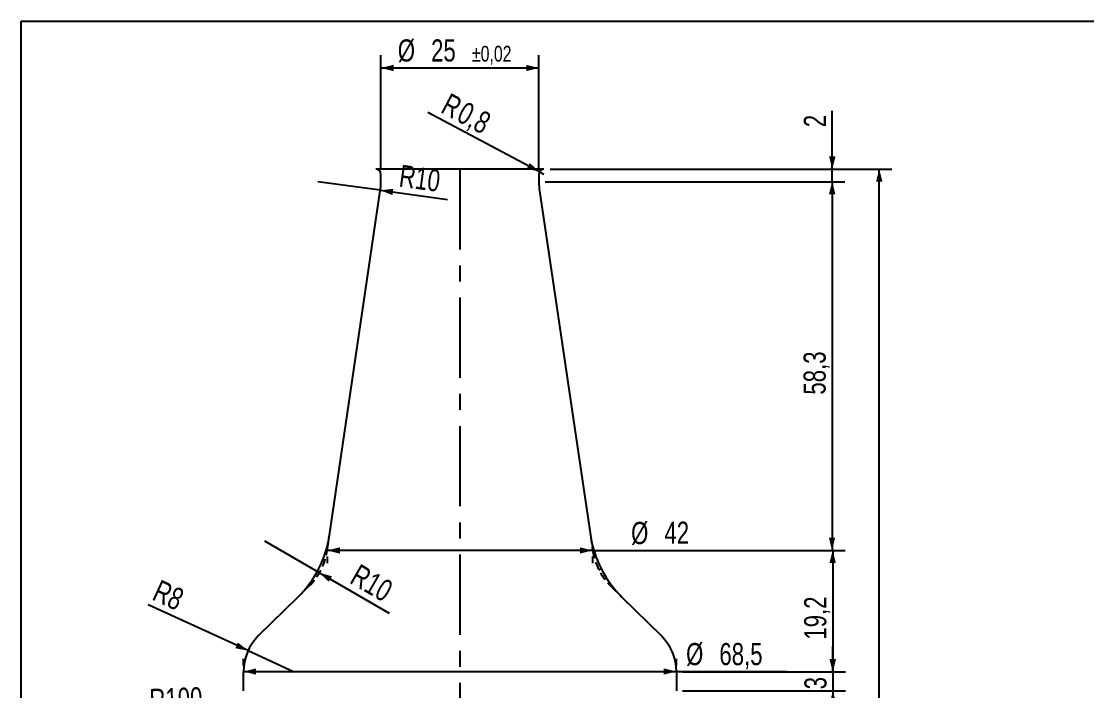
# Model space of a CAD drawing. Header units: millimetres. Extents: x -54 to 586, y 8 to 412.
# Drawn here: x 8 to 176.6, y 306.1 to 412 of the extents above; entities that cross this region are included whole.
import ezdxf

# ---------------------------------------------------------------- set-up
doc = ezdxf.new("R2010")
doc.units = ezdxf.units.MM
doc.linetypes.add('CENTERX2', pattern=[20.32, 12.7, -2.54, 2.54, -2.54])
doc.linetypes.add('HIDDEN', pattern=[1.905, 1.27, -0.635])
for name, color, linetype in [('CENTERLINE', 4, 'CENTERX2'), ('DIMENSIONS', 2, 'Continuous'), ('HIDDEN', 3, 'HIDDEN')]:
    doc.layers.add(name, color=color, linetype=linetype)
doc.layers.add('OUTLINE', color=7, linetype='Continuous', lineweight=25)
doc.styles.add('SLDTEXTSTYLE0', font='TXT', dxfattribs={"width": 0.75})
doc.dimstyles.new('SLDDIMSTYLE0', dxfattribs={"dimtxt": 3.5, "dimasz": 2, "dimexe": 0, "dimexo": 0.0625, "dimgap": 0.875, "dimtad": 1, "dimrnd": 1e-09, "dimzin": 12, "dimdsep": 46, "dimtxsty": 'SLDTEXTSTYLE0', "dimsah": 1, "dimcen": 0.09, "dimadec": 0, "dimazin": 3, "dimtfac": 1, "dimtofl": 0, "dimtmove": 0, "dimatfit": 3, "dimfxl": 0, "dimfrac": 2, "dimtolj": 1, "dimtzin": 12, "dimarcsym": 0})
doc.dimstyles.new('SLDDIMSTYLE1', dxfattribs={"dimtxt": 3.5, "dimasz": 2, "dimexe": 0, "dimexo": 0.0625, "dimgap": 0.875, "dimtad": 1, "dimrnd": 1e-09, "dimzin": 12, "dimdsep": 46, "dimtxsty": 'SLDTEXTSTYLE0', "dimsah": 1, "dimcen": 0, "dimadec": 0, "dimazin": 3, "dimtfac": 1, "dimtofl": 0, "dimtmove": 0, "dimatfit": 3, "dimfxl": 0, "dimfrac": 2, "dimtolj": 1, "dimtzin": 12, "dimarcsym": 0})
doc.dimstyles.new('SLDDIMSTYLE2', dxfattribs={"dimtxt": 3.5, "dimasz": 2, "dimexe": 0, "dimexo": 0.0625, "dimgap": 0.875, "dimtad": 1, "dimrnd": 1e-09, "dimzin": 12, "dimdsep": 46, "dimtxsty": 'SLDTEXTSTYLE0', "dimsah": 1, "dimcen": 0.09, "dimadec": 0, "dimazin": 3, "dimtol": 1, "dimtp": 0.02, "dimtm": 0.02, "dimtfac": 1, "dimtofl": 0, "dimtmove": 0, "dimatfit": 3, "dimfxl": 0, "dimfrac": 2, "dimtolj": 1, "dimarcsym": 0})
doc.dimstyles.new('SLDDIMSTYLE3', dxfattribs={"dimtxt": 3.5, "dimasz": 2, "dimexe": 0, "dimexo": 0.0625, "dimgap": 0.875, "dimtad": 1, "dimrnd": 1e-09, "dimdsep": 46, "dimtxsty": 'SLDTEXTSTYLE0', "dimsah": 1, "dimcen": 0, "dimadec": 0, "dimazin": 2, "dimtfac": 1, "dimtofl": 0, "dimtmove": 0, "dimatfit": 3, "dimfxl": 0, "dimfrac": 2, "dimtolj": 1, "dimtzin": 12, "dimarcsym": 0})
doc.dimstyles.new('SLDDIMSTYLE4', dxfattribs={"dimtxt": 3.5, "dimasz": 2, "dimexe": 0, "dimexo": 0.0625, "dimgap": 0.875, "dimtad": 1, "dimrnd": 1e-09, "dimzin": 12, "dimdsep": 46, "dimtxsty": 'SLDTEXTSTYLE0', "dimsah": 1, "dimcen": 0.09, "dimadec": 0, "dimazin": 3, "dimtol": 1, "dimtp": 0.05, "dimtm": 0.05, "dimtfac": 1, "dimtofl": 0, "dimtmove": 0, "dimatfit": 3, "dimfxl": 0, "dimfrac": 2, "dimtolj": 1, "dimarcsym": 0})
doc.dimstyles.new('SLDDIMSTYLE6', dxfattribs={"dimtxt": 3.5, "dimasz": 2, "dimexe": 0, "dimexo": 0.0625, "dimgap": 0.875, "dimtad": 1, "dimrnd": 1e-09, "dimzin": 12, "dimdsep": 46, "dimtxsty": 'SLDTEXTSTYLE0', "dimsah": 1, "dimcen": 0.09, "dimadec": 0, "dimazin": 3, "dimtfac": 1, "dimtmove": 0, "dimatfit": 0, "dimfxl": 0, "dimfrac": 2, "dimtolj": 1, "dimtzin": 12, "dimarcsym": 0})
doc.dimstyles.new('SLDDIMSTYLE7', dxfattribs={"dimtxt": 3.5, "dimasz": 2, "dimexe": 0, "dimexo": 0.0625, "dimgap": 0.875, "dimtad": 1, "dimrnd": 1e-09, "dimzin": 12, "dimdsep": 46, "dimtxsty": 'SLDTEXTSTYLE0', "dimsah": 1, "dimcen": 0, "dimadec": 0, "dimazin": 3, "dimtfac": 1, "dimtofl": 0, "dimtmove": 0, "dimatfit": 3, "dimfxl": 0, "dimfrac": 2, "dimtolj": 1, "dimtzin": 12, "dimarcsym": 0})
doc.dimstyles.new('SLDDIMSTYLE9', dxfattribs={"dimtxt": 3.5, "dimasz": 2, "dimexe": 0, "dimexo": 0.0625, "dimgap": 0.875, "dimtad": 1, "dimrnd": 1e-09, "dimzin": 12, "dimdsep": 46, "dimtxsty": 'SLDTEXTSTYLE0', "dimsah": 1, "dimcen": 0, "dimadec": 0, "dimazin": 3, "dimtfac": 1, "dimtofl": 0, "dimtmove": 0, "dimatfit": 3, "dimfxl": 0, "dimfrac": 2, "dimtolj": 1, "dimtzin": 12, "dimarcsym": 0})

# ---------------------------------------------------------------- blocks, each defined once
blk = doc.blocks.new('_D')
at = {"layer": 'DIMENSIONS'}
for p, q in [((90.91, 386.62), (138.3, 386.62)), ((136.3, 386.62), (136.3, 328.32)), ((99.41, 328.32), (138.3, 328.32))]:
    blk.add_line(p, q, dxfattribs=at)
for points in [[(136.3, 386.62), (135.8, 384.62), (136.8, 384.62)], [(136.3, 328.32), (136.8, 330.32), (135.8, 330.32)]]:
    blk.add_solid(points, dxfattribs=at)
at = {"layer": 'DIMENSIONS', "insert": (131.79, 352.95), "char_height": 3.5, "attachment_point": 1, "rotation": 90, "style": 'SLDTEXTSTYLE0'}
blk.add_mtext('58,3', dxfattribs=at)
blk = doc.blocks.new('_D_1')
at = {"layer": 'DIMENSIONS'}
for p, q in [((99.41, 328.32), (138.4, 328.32)), ((136.4, 328.32), (136.4, 309.12)), ((112.66, 309.12), (138.4, 309.12))]:
    blk.add_line(p, q, dxfattribs=at)
for points in [[(136.4, 328.32), (135.9, 326.32), (136.9, 326.32)], [(136.4, 309.12), (136.9, 311.12), (135.9, 311.12)]]:
    blk.add_solid(points, dxfattribs=at)
at = {"layer": 'DIMENSIONS', "insert": (131.89, 314.19), "char_height": 3.5, "attachment_point": 1, "rotation": 90, "style": 'SLDTEXTSTYLE0'}
blk.add_mtext('19,2', dxfattribs=at)
blk = doc.blocks.new('_D_2')
at = {"layer": 'DIMENSIONS'}
for p, q in [((98.41, 328.3), (56.41, 328.3)), ((56.41, 327.32), (56.41, 326.3)), ((98.41, 328.3), (114.95, 328.3)), ((98.41, 327.32), (98.41, 326.3))]:
    blk.add_line(p, q, dxfattribs=at)
for points in [[(56.41, 328.3), (58.41, 327.8), (58.41, 328.8)], [(98.41, 328.3), (96.41, 328.8), (96.41, 327.8)]]:
    blk.add_solid(points, dxfattribs=at)
at = {"layer": 'DIMENSIONS', "char_height": 3.5, "attachment_point": 1, "style": 'SLDTEXTSTYLE0'}
for s, insert in [('%%c', (104.5, 332.81)), ('42', (109.78, 332.86))]:
    blk.add_mtext(s, dxfattribs=dict(at, insert=insert))
blk = doc.blocks.new('_D_3')
at = {"layer": 'DIMENSIONS'}
for q in [(46.52, 329.78), (66.22, 318.4)]:
    blk.add_line((55.18, 324.78), q, dxfattribs=at)
blk.add_solid([(55.18, 324.78), (56.66, 323.35), (57.16, 324.21)], dxfattribs=at)
at = {"layer": 'DIMENSIONS', "insert": (61.53, 326.29), "char_height": 3.5, "attachment_point": 1, "rotation": 330, "style": 'SLDTEXTSTYLE0'}
blk.add_mtext('R10', dxfattribs=at)
blk = doc.blocks.new('_D_4')
at = {"layer": 'DIMENSIONS'}
for p, q in [((64.91, 388.82), (64.91, 406.62)), ((89.91, 388.82), (89.91, 406.62)), ((64.91, 404.62), (89.91, 404.62))]:
    blk.add_line(p, q, dxfattribs=at)
for points in [[(64.91, 404.62), (66.91, 404.12), (66.91, 405.12)], [(89.91, 404.62), (87.91, 405.12), (87.91, 404.12)]]:
    blk.add_solid(points, dxfattribs=at)
at = {"layer": 'DIMENSIONS', "attachment_point": 1, "style": 'SLDTEXTSTYLE0'}
for s, insert, char_height in [('%%c', (67.58, 409.14), 3.5), ('25', (72.85, 409.14), 3.5), ('±0,02', (79.32, 408.13), 2.5)]:
    blk.add_mtext(s, dxfattribs=dict(at, insert=insert, char_height=char_height))
blk = doc.blocks.new('_D_5')
at = {"layer": 'DIMENSIONS'}
for q in [(72.33, 397.56), (90.71, 387.82)]:
    blk.add_line((90, 388.2), q, dxfattribs=at)
blk.add_solid([(90, 388.2), (88.47, 389.58), (88, 388.69)], dxfattribs=at)
at = {"layer": 'DIMENSIONS', "char_height": 3.5, "attachment_point": 1, "rotation": 332.0869, "style": 'SLDTEXTSTYLE0'}
for s, insert in [('R', (75.82, 400.76)), ('0,8', (78.32, 399.44))]:
    blk.add_mtext(s, dxfattribs=dict(at, insert=insert))
blk = doc.blocks.new('_D_6')
at = {"layer": 'DIMENSIONS'}
for p, q in [((91.71, 388.62), (145.77, 388.62)), ((143.77, 149.82), (143.77, 388.62)), ((110.66, 149.82), (145.77, 149.82))]:
    blk.add_line(p, q, dxfattribs=at)
for points in [[(143.77, 388.62), (143.27, 386.62), (144.27, 386.62)], [(143.77, 149.82), (144.27, 151.82), (143.27, 151.82)]]:
    blk.add_solid(points, dxfattribs=at)
at = {"layer": 'DIMENSIONS', "attachment_point": 1, "rotation": 90, "style": 'SLDTEXTSTYLE0'}
for s, insert, char_height in [('±0,05', (140.27, 271.72), 2.5), ('238,8', (139.26, 258.8), 3.5)]:
    blk.add_mtext(s, dxfattribs=dict(at, insert=insert, char_height=char_height))
blk = doc.blocks.new('_D_8')
at = {"layer": 'DIMENSIONS'}
for p, q in [((136.44, 309.12), (136.44, 313.12)), ((112.66, 309.12), (138.44, 309.12)), ((136.44, 309.12), (136.44, 306.12)), ((112.66, 306.12), (138.44, 306.12)), ((136.44, 306.12), (136.44, 302.12))]:
    blk.add_line(p, q, dxfattribs=at)
for points in [[(136.44, 309.12), (136.94, 311.12), (135.94, 311.12)], [(136.44, 306.12), (135.94, 304.12), (136.94, 304.12)]]:
    blk.add_solid(points, dxfattribs=at)
at = {"layer": 'DIMENSIONS', "insert": (131.93, 306.33), "char_height": 3.5, "attachment_point": 1, "rotation": 90, "style": 'SLDTEXTSTYLE0'}
blk.add_mtext('3', dxfattribs=at)
blk = doc.blocks.new('_D_9')
at = {"layer": 'DIMENSIONS'}
for p, q in [((43.16, 310.12), (43.16, 311.15)), ((111.66, 310.12), (111.66, 311.15)), ((43.16, 309.15), (111.66, 309.15)), ((111.66, 309.15), (129.11, 309.15))]:
    blk.add_line(p, q, dxfattribs=at)
for points in [[(43.16, 309.15), (45.16, 308.65), (45.16, 309.65)], [(111.66, 309.15), (109.66, 309.65), (109.66, 308.65)]]:
    blk.add_solid(points, dxfattribs=at)
at = {"layer": 'DIMENSIONS', "char_height": 3.5, "attachment_point": 1, "style": 'SLDTEXTSTYLE0'}
for s, insert in [('%%c', (113.2, 313.66)), ('68,5', (118.47, 313.66))]:
    blk.add_mtext(s, dxfattribs=dict(at, insert=insert))
blk = doc.blocks.new('_D_13')
at = {"layer": 'DIMENSIONS'}
blk.add_line((43.23, 302.43), (28.37, 301.89), dxfattribs=at)
blk.add_arc((143.16, 306.12), 100, 182.2887, 183.2582, dxfattribs=at)
blk.add_solid([(43.23, 302.43), (41.21, 302.86), (41.25, 301.86)], dxfattribs=at)
at = {"layer": 'DIMENSIONS', "insert": (28.21, 306.39), "char_height": 3.5, "attachment_point": 1, "rotation": 2.1124, "style": 'SLDTEXTSTYLE0'}
blk.add_mtext('R100', dxfattribs=at)
blk = doc.blocks.new('_D_15')
at = {"layer": 'DIMENSIONS'}
for p, q in [((136.34, 388.62), (136.34, 397.85)), ((91.71, 388.62), (138.34, 388.62)), ((136.34, 386.62), (136.34, 388.62)), ((90.91, 386.62), (138.34, 386.62)), ((136.34, 386.62), (136.34, 382.62))]:
    blk.add_line(p, q, dxfattribs=at)
for points in [[(136.34, 388.62), (136.84, 390.62), (135.84, 390.62)], [(136.34, 386.62), (135.84, 384.62), (136.84, 384.62)]]:
    blk.add_solid(points, dxfattribs=at)
at = {"layer": 'DIMENSIONS', "insert": (131.83, 395.26), "char_height": 3.5, "attachment_point": 1, "rotation": 90, "style": 'SLDTEXTSTYLE0'}
blk.add_mtext('2', dxfattribs=at)
blk = doc.blocks.new('_D_18')
at = {"layer": 'DIMENSIONS'}
for q in [(28.1, 319.69), (51.16, 309.12)]:
    blk.add_line((43.89, 312.45), q, dxfattribs=at)
blk.add_solid([(43.89, 312.45), (42.28, 313.74), (41.86, 312.83)], dxfattribs=at)
at = {"layer": 'DIMENSIONS', "insert": (29.97, 323.77), "char_height": 3.5, "attachment_point": 1, "rotation": 335.3756, "style": 'SLDTEXTSTYLE0'}
blk.add_mtext('R8', dxfattribs=at)
blk = doc.blocks.new('_D_19')
at = {"layer": 'DIMENSIONS'}
for q in [(54.91, 386.62), (75.44, 383.83)]:
    blk.add_line((64.82, 385.27), q, dxfattribs=at)
blk.add_solid([(64.82, 385.27), (66.73, 384.51), (66.87, 385.5)], dxfattribs=at)
at = {"layer": 'DIMENSIONS', "insert": (68.11, 389.34), "char_height": 3.5, "attachment_point": 1, "rotation": 352.2382, "style": 'SLDTEXTSTYLE0'}
blk.add_mtext('R10', dxfattribs=at)

msp = doc.modelspace()

# ---------------------------------------------------------------- linework, layer by layer
at = {"layer": 'CENTERLINE'}
msp.add_line((77.40982, 388.62415), (77.40982, 149.81949), dxfattribs=at)
at = {"layer": 'HIDDEN'}
for p, q in [((56.40982, 328.31949), (56.76708, 330.73921)), ((98.05256, 330.73921), (98.40982, 328.31949)), ((51.77393, 320.92867), (53.51999, 322.64155)), ((101.29966, 322.64155), (103.04571, 320.92867))]:
    msp.add_line(p, q, dxfattribs=at)
for centre, radius, start, end in [((39.67406, 333.26291), 17.27833, 314.4504406, 351.6012264), ((115.14559, 333.26291), 17.27833, 188.3987736, 225.5495594), ((46.51707, 329.78011), 10, 314.4504406, 351.6012264), ((108.30258, 329.78011), 10, 188.3987736, 225.5495594)]:
    msp.add_arc(centre, radius, start, end, dxfattribs=at)
at = {"layer": 'OUTLINE'}
for p, q in [((8, 412), (586, 412)), ((8, 8), (8, 412)), ((90.70982, 388.62415), (64.10982, 388.62415)), ((64.90982, 386.62415), (64.90982, 387.82415)), ((89.90982, 387.82415), (89.90982, 386.62415)), ((56.76717, 330.73977), (64.80258, 385.16354)), ((90.01707, 385.16354), (98.05248, 330.73977)), ((99.39047, 325.24422), (99.74695, 325.42566)), ((45.55749, 314.83035), (51.77353, 320.92828)), ((103.04611, 320.92828), (109.26216, 314.83035)), ((43.15983, 306.11949), (43.15983, 309.11949)), ((111.65982, 309.11949), (111.65982, 306.11949))]:
    msp.add_line(p, q, dxfattribs=at)
for centre, radius, start, end in [((64.10982, 387.82415), 0.8, 0, 90), ((90.70982, 387.82415), 0.8, 90, 180), ((54.90982, 386.62415), 10, 351.6012264, 0), ((99.90982, 386.62415), 10, 180, 188.3987736), ((39.67249, 333.26372), 17.28, 314.4504406, 351.6012264), ((51.15982, 309.11949), 8, 134.4504406, 180), ((103.65982, 309.11949), 8, 0, 45.5495594)]:
    msp.add_arc(centre, radius, start, end, dxfattribs=at)
msp.add_open_spline([(98.05248, 330.73977), (98.18648, 329.83217), (98.39499, 328.92335), (98.96163, 327.13977), (99.31977, 326.26519), (100.1743, 324.58621), (100.67062, 323.78196), (101.77914, 322.27418), (102.3912, 321.57074), (103.04612, 320.92828)], degree=3, knots=[0, 0, 0, 0, 0.25, 0.25, 0.5, 0.5, 0.75, 0.75, 1, 1, 1, 1], dxfattribs=at)

# ---------------------------------------------------------------- dimensions: what is measured, and where the dimension line sits
at = {"layer": 'DIMENSIONS'}
dim = msp.add_linear_dim(base=(89.90982, 404.62415), p1=(64.90982, 387.82415), p2=(89.90982, 387.82415), angle=0, text='%%c<>', dimstyle='SLDDIMSTYLE2', dxfattribs=at)
dim.commit()
dim.dimension.update_dxf_attribs({"geometry": '_D_4', "text_midpoint": (77.40982, 404.62415), "dimtype": 160})
for center, mpoint, dimstyle, picture, middle in [((90.70982, 387.82415), (90.0029, 388.19866), 'SLDDIMSTYLE3', '_D_5', (77.61436, 394.7617)), ((54.90982, 386.62415), (64.81821, 385.27361), 'SLDDIMSTYLE7', '_D_19', (71.69399, 384.33643)), ((46.51707, 329.78011), (55.17732, 324.78011), 'SLDDIMSTYLE1', '_D_3', (62.93013, 320.30404)), ((51.15982, 309.11949), (43.88735, 312.45284), 'SLDDIMSTYLE7', '_D_18', (30.41071, 318.62988)), ((143.15982, 306.11949), (43.22778, 302.43348), 'SLDDIMSTYLE9', '_D_13', (33.63077, 302.0795))]:
    dim = msp.add_radius_dim(center=center, mpoint=mpoint, dimstyle=dimstyle, dxfattribs=at)
    dim.commit()
    dim.dimension.update_dxf_attribs({"geometry": picture, "text_midpoint": middle, "dimtype": 164})
for base, p1, p2, dimstyle, picture, middle in [((136.34141, 388.62415), (89.90982, 386.62415), (90.70982, 388.62415), 'SLDDIMSTYLE6', '_D_15', (136.34141, 396.55453)), ((143.77482, 388.62415), (109.65653, 149.81949), (90.70982, 388.62415), 'SLDDIMSTYLE4', '_D_6', (143.77482, 269.22182)), ((136.30141, 328.31949), (89.90982, 386.62415), (98.40982, 328.31949), 'SLDDIMSTYLE0', '_D', (136.30141, 357.47182)), ((136.40141, 309.11949), (98.40982, 328.31949), (111.65982, 309.11949), 'SLDDIMSTYLE0', '_D_1', (136.40141, 318.71949)), ((136.44141, 306.11949), (111.65982, 309.11949), (111.65982, 306.11949), 'SLDDIMSTYLE6', '_D_8', (136.44141, 307.61949))]:
    dim = msp.add_linear_dim(base=base, p1=p1, p2=p2, angle=90, dimstyle=dimstyle, dxfattribs=at)
    dim.commit()
    dim.dimension.update_dxf_attribs({"geometry": picture, "text_midpoint": middle, "dimtype": 160})
for base, p1, p2, picture, middle in [((56.40982, 328.29877), (98.40982, 328.31949), (56.40982, 328.31949), '_D_2', (109.72961, 328.29877)), ((111.65982, 309.15007), (43.15982, 309.11949), (111.65982, 309.11949), '_D_9', (120.35876, 309.15007))]:
    dim = msp.add_linear_dim(base=base, p1=p1, p2=p2, text='%%c<>', dimstyle='SLDDIMSTYLE0', dxfattribs=at)
    dim.commit()
    dim.dimension.update_dxf_attribs({"geometry": picture, "text_midpoint": middle, "dimtype": 160})

doc.saveas('drawing.dxf')
